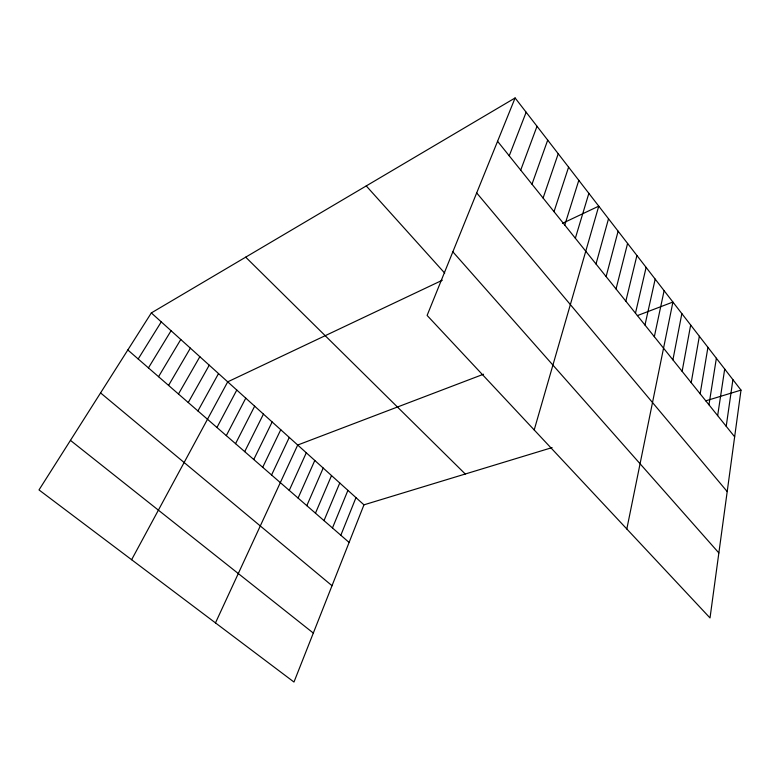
<?xml version="1.0" encoding="UTF-8"?>
<svg xmlns="http://www.w3.org/2000/svg" width="780" height="780" viewBox="0 0 780 780"><rect width="100%" height="100%" fill="white"/><g stroke="black" fill="none" stroke-linecap="round" stroke-linejoin="round"><path stroke-width="1.17" d="M741 390.117L710.014 617.945L427.108 315.432L515.112 97.958L741 390.117L705.744 400.842M726.209 426.299L732.908 379.645M717.649 415.623L724.698 369.028M708.962 404.791L716.371 358.254M700.148 393.802L707.928 347.334M691.197 382.658L699.358 336.258M682.12 371.339L690.67 325.026M672.906 359.853L681.856 313.619M626.818 528.986L672.916 302.055L637.358 315.607M654.332 336.697L664.111 290.667M644.972 325.036L655.181 279.113M635.476 313.199L646.113 267.394M625.833 301.177L636.919 255.499M616.044 288.971L627.588 243.438M606.109 276.588L618.121 231.192M596.008 264.001L608.517 218.761M534.202 429.946L598.757 206.144L562.458 223.333M575.347 238.241L588.861 193.343M564.769 225.049L578.809 180.336M554.014 211.653L568.6 167.134M543.094 198.042L558.236 153.728M531.989 184.197L547.706 140.107M520.708 170.137L537.01 126.282M509.233 155.834L526.149 112.232M552.094 447.593L363.958 504.835L293.972 682.042L39 489.928L151.339 312.916L515.112 97.958M340.831 535.255L355.982 497.63M332.465 527.972L347.919 490.357M324.002 520.621L339.768 482.995M315.461 513.182L331.529 475.566M306.813 505.674L323.203 468.049M298.087 498.069L314.798 460.463M289.253 490.386L306.296 452.79M215.475 622.898L297.697 445.029L483.541 374.215M271.567 475L289.273 437.424M262.704 467.298L280.751 429.731M253.753 459.517L272.152 421.96M244.705 451.639L263.445 414.112M235.55 443.683L254.66 406.175M226.307 435.63L245.768 398.151M216.947 427.498L236.788 390.049M131.615 559.718L227.701 381.849L442.309 280.235M197.925 410.953L218.527 373.561M188.253 402.529L209.245 365.186M178.464 394.027L199.855 356.714M168.568 385.418L190.369 348.153M158.554 376.701L180.775 339.485M148.434 367.897L171.073 330.73M138.187 358.985L161.265 321.877M70.444 440.378L313.316 633.067M100.571 392.915L332.026 585.702M127.822 349.966L349.108 542.451M151.339 312.916L363.958 504.835M245.69 257.156L465.28 474.016M366.249 185.923L444.717 273.117M452.858 251.823L718.858 552.942M476.687 192.933L727.204 491.585M497.572 141.297L734.653 436.819"/></g></svg>
